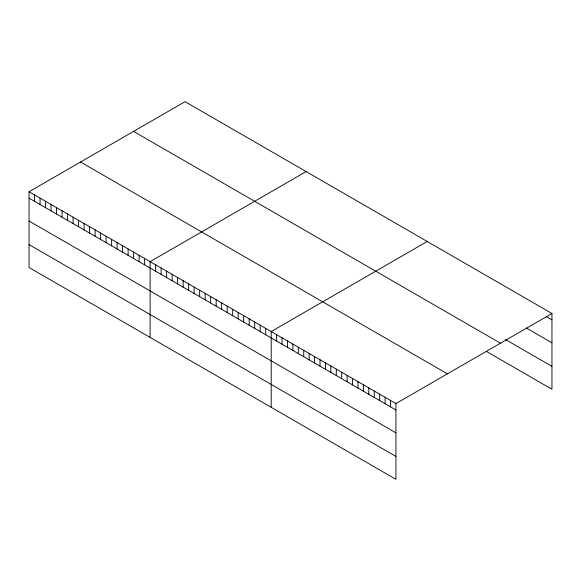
<?xml version="1.0" encoding="UTF-8"?>
<svg xmlns="http://www.w3.org/2000/svg" width="581" height="581" viewBox="0 0 581 581"><rect width="100%" height="100%" fill="white"/><g stroke="black" fill="none" stroke-linecap="round" stroke-linejoin="round"><path stroke-width="0.87" d="M29.05 191.745L395.937 403.563L395.937 479.332L29.05 267.507L29.05 191.745L185.063 101.668L551.95 313.493L551.95 389.255L486.871 351.679M306.136 171.569L150.123 261.646L150.123 337.408M427.209 241.471L271.196 331.548L271.196 407.31M395.937 403.563L551.95 313.493M546.525 316.761L551.95 319.891M526.379 328.018L551.95 342.783M505.463 339.529L551.95 366.364M133.579 131.393L500.466 343.211M80.534 162.019L447.421 373.837M29.05 198.15L395.937 409.968M29.05 221.034L395.937 432.86M29.05 244.623L395.937 456.441M390.512 400.432L390.512 406.838M385.087 397.302L385.087 403.708M379.669 394.172L379.669 400.57M374.244 391.042L374.244 397.44M368.819 387.905L368.819 394.31M363.394 384.775L363.394 391.18M357.969 381.644L357.969 388.05M352.551 378.514L352.551 384.92M347.126 375.384L347.126 381.782M341.701 372.254L341.701 378.652M336.276 369.124L336.276 375.522M330.85 365.986L330.85 372.392M325.433 362.856L325.433 369.262M320.008 359.726L320.008 366.132M314.582 356.596L314.582 363.002M309.157 353.466L309.157 359.864M303.74 350.336L303.74 356.734M298.314 347.198L298.314 353.604M292.889 344.068L292.889 350.474M287.464 340.938L287.464 347.344M282.039 337.808L282.039 344.213M276.621 334.678L276.621 341.076M265.691 328.367L265.691 334.772M260.186 325.193L260.186 331.591M254.689 322.012L254.689 328.418M249.184 318.838L249.184 325.237M243.679 315.657L243.679 322.063M238.174 312.484L238.174 318.882M232.669 309.303L232.669 315.708M227.171 306.129L227.171 312.527M221.666 302.948L221.666 309.353M216.161 299.774L216.161 306.172M210.656 296.593L210.656 302.999M205.158 293.42L205.158 299.818M199.653 290.239L199.653 296.644M194.148 287.065L194.148 293.463M188.643 283.884L188.643 290.289M183.146 280.71L183.146 287.108M177.641 277.529L177.641 283.935M172.136 274.355L172.136 280.754M166.631 271.174L166.631 277.58M161.126 268.001L161.126 274.399M155.628 264.82L155.628 271.225M144.618 258.465L144.618 264.871M139.113 255.291L139.113 261.69M133.615 252.11L133.615 258.516M128.111 248.937L128.111 255.335M122.606 245.756L122.606 252.161M117.101 242.582L117.101 248.98M111.603 239.401L111.603 245.807M106.098 236.227L106.098 242.626M100.593 233.046L100.593 239.452M95.088 229.873L95.088 236.271M89.583 226.692L89.583 233.097M84.085 223.518L84.085 229.923M78.58 220.337L78.58 226.743M73.075 217.163L73.075 223.569M67.57 213.982L67.57 220.388M62.073 210.809L62.073 217.214M56.568 207.628L56.568 214.033M51.063 204.454L51.063 210.859M45.558 201.273L45.558 207.678M40.06 198.099L40.06 204.505M34.555 194.918L34.555 201.324"/></g></svg>
